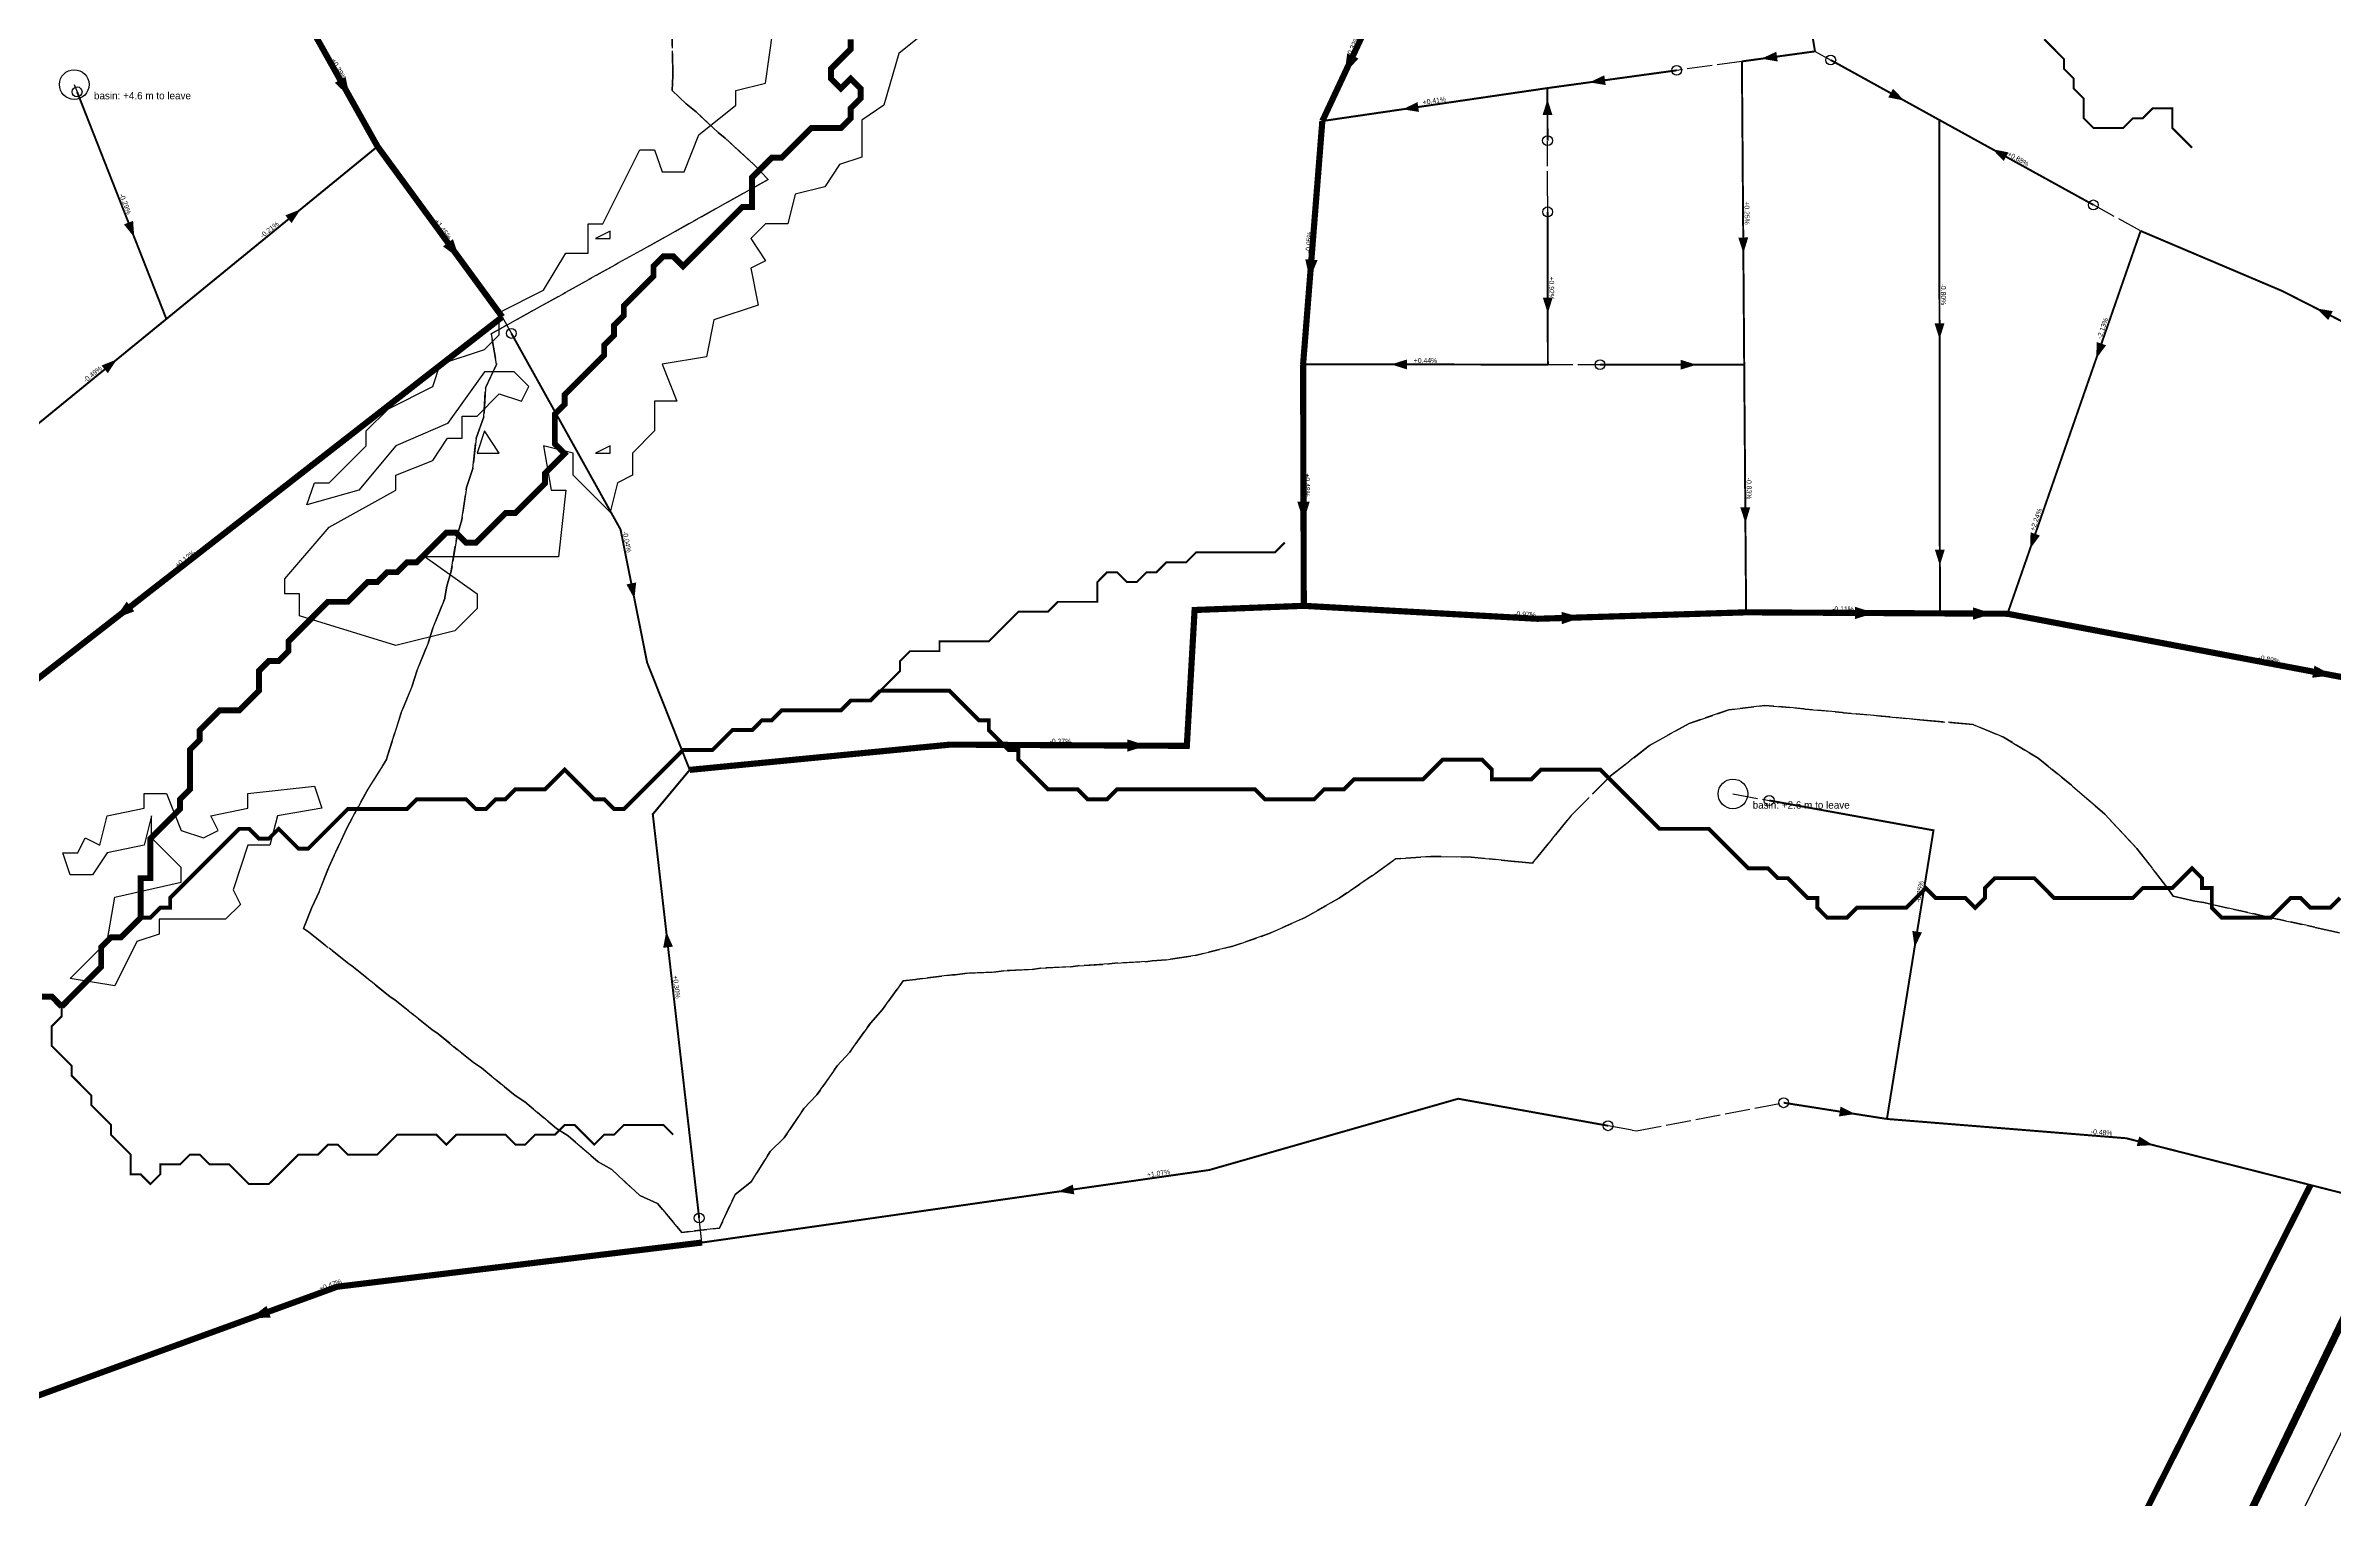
# Model space of a CAD drawing. Header units: metres. Extents: x 442821 to 452274, y 2561971 to 2571293.
# Drawn here: x 445741 to 446669, y 2564912 to 2565501 of the extents above; entities that cross this region are included whole.
import ezdxf
from ezdxf.enums import TextEntityAlignment as Align

# ---------------------------------------------------------------- set-up
doc = ezdxf.new("R2010")
doc.units = ezdxf.units.M
doc.header["$LTSCALE"] = 8
doc.linetypes.add('DASHDOT', pattern=[3.556, 2.54, -0.508, 0, -0.508])
doc.linetypes.add('DASHED', pattern=[1.524, 1.27, -0.254])
for name, color, linetype in [('A_ARROWS', 7, 'Continuous'), ('A_BASINS', 1, 'Continuous'), ('A_BRANCH', 7, 'Continuous'), ('A_BUILT_2006', 252, 'Continuous'), ('A_CATCHMENTS', 7, 'Continuous'), ('A_ENVELOPE', 3, 'Continuous'), ('A_GRADIENT', 8, 'Continuous'), ('A_HEAD_GAP', 8, 'Continuous'), ('A_HEADS', 8, 'Continuous'), ('A_LATERAL', 7, 'Continuous'), ('A_MAIN_PIPE', 5, 'Continuous'), ('A_STREAMS', 5, 'Continuous'), ('A_SUBMAIN', 7, 'Continuous'), ('A_WADI', 4, 'Continuous')]:
    doc.layers.add(name, color=color, linetype=linetype)

msp = doc.modelspace()

# ---------------------------------------------------------------- linework, layer by layer
at = {"layer": 'A_ARROWS', "color": 4}
for points in [[(446267.6, 2565489.79), (446268.73, 2565498.09), (446273.26, 2565495.97)], [(446436.7, 2565495.9), (446442.77, 2565498.75), (446443.32, 2565494.78)], [(446366.95, 2565486.32), (446373.01, 2565489.17), (446373.56, 2565485.21)], [(446494.75, 2565478.88), (446488.18, 2565480.21), (446490.11, 2565483.72)], [(446291.19, 2565475.39), (446297.24, 2565478.3), (446297.82, 2565474.34)], [(446349.95, 2565479.47), (446351.96, 2565473.08), (446347.96, 2565473.07)], [(446530.36, 2565459.25), (446536.93, 2565457.91), (446535, 2565454.41)], [(446429.4, 2565417.01), (446427.35, 2565423.4), (446431.35, 2565423.43)], [(446253.55, 2565406.47), (446251.69, 2565414.64), (446256.68, 2565414.25)], [(446350.07, 2565392.66), (446348.06, 2565399.06), (446352.06, 2565399.06)], [(446661.85, 2565394.67), (446668.47, 2565393.56), (446666.65, 2565389.99)], [(446508.97, 2565382.19), (446506.96, 2565388.59), (446510.96, 2565388.6)], [(446286.54, 2565371.97), (446292.94, 2565373.96), (446292.93, 2565369.96)], [(446410.35, 2565371.83), (446403.95, 2565369.84), (446403.96, 2565373.84)], [(446572.52, 2565374.33), (446572.74, 2565381.04), (446576.52, 2565379.72)], [(446251.01, 2565308.26), (446248.49, 2565316.26), (446253.49, 2565316.27)], [(446430.23, 2565307.6), (446428.18, 2565313.98), (446432.18, 2565314.01)], [(446545.69, 2565297.2), (446545.9, 2565303.91), (446549.68, 2565302.59)], [(446509.09, 2565290.45), (446507.08, 2565296.85), (446511.08, 2565296.86)], [(445979.61, 2565276.9), (445976.39, 2565282.78), (445980.32, 2565283.56)], [(446363.7, 2565269.39), (446355.78, 2565266.65), (446355.63, 2565271.65)], [(446482.67, 2565271.17), (446474.66, 2565268.72), (446474.69, 2565273.72)], [(446530.56, 2565270.92), (446522.55, 2565268.46), (446522.58, 2565273.46)], [(446668.42, 2565245.92), (446660.1, 2565244.95), (446661.03, 2565249.86)], [(446187.51, 2565217.42), (446179.5, 2565214.96), (446179.52, 2565219.96)], [(445992.52, 2565142.05), (445995.24, 2565135.92), (445991.27, 2565135.47)]]:
    msp.add_solid(points, dxfattribs=at)
at = {"layer": 'A_ARROWS', "color": 1}
for points in [[(445864.17, 2565480.37), (445858.08, 2565486.13), (445862.44, 2565488.57)], [(445776.75, 2565423.5), (445772.54, 2565428.72), (445776.27, 2565430.18)], [(445844.25, 2565434.88), (445840.56, 2565429.28), (445838.03, 2565432.38)], [(445908.71, 2565414.83), (445901.97, 2565419.81), (445906, 2565422.76)], [(445769.73, 2565374.02), (445766.03, 2565368.42), (445763.5, 2565371.52)], [(445768.91, 2565268.91), (445773.69, 2565275.8), (445776.76, 2565271.86)], [(446498.87, 2565135.68), (446497.91, 2565142.31), (446501.86, 2565141.68)], [(446474.83, 2565068.08), (446468.19, 2565067.1), (446468.81, 2565071.05)], [(446595.66, 2565055.46), (446588.96, 2565055.1), (446589.95, 2565058.98)], [(446151.4, 2565036.6), (446157.45, 2565039.48), (446158.02, 2565035.52)], [(445823.7, 2564985.2), (445830.37, 2564990.28), (445832.08, 2564985.58)]]:
    msp.add_solid(points, dxfattribs=at)
at = {"layer": 'A_BASINS', "color": 1}
for centre in [(445752.39, 2565485.43), (446425.18, 2565197.86)]:
    msp.add_circle(centre, 6, dxfattribs=at)
at = {"layer": 'A_BRANCH', "color": 4, "linetype": 'DASHED', "const_width": 0.8}
for points in [[(446464.84, 2565495.36), (446508.85, 2565471.1)], [(445929.71, 2565384.54), (445974, 2565305), (445984.75, 2565251.13), (446002.05, 2565207.59)], [(446371.27, 2565371.87), (446429.74, 2565371.81)], [(446005.87, 2565025.9), (445987.06, 2565189.61), (446002.05, 2565207.59)]]:
    msp.add_lwpolyline(points, dxfattribs=at)
at = {"layer": 'A_BRANCH', "color": 4, "const_width": 0.8}
for points in [[(446402.35, 2565491.18), (446349.94, 2565483.99)], [(446349.97, 2565462.7), (446349.94, 2565483.99)], [(446571.37, 2565436.64), (446508.85, 2565471.1)], [(446775.04, 2565337.18), (446647.86, 2565401.78), (446590.53, 2565426.08)]]:
    msp.add_lwpolyline(points, dxfattribs=at)
at = {"layer": 'A_BRANCH', "color": 1, "const_width": 0.8}
msp.add_lwpolyline([(446374.52, 2565063.32), (446313.71, 2565074.27), (446212.77, 2565045.37), (446007.01, 2565015.96)], dxfattribs=at)
at = {"layer": 'A_BUILT_2006', "color": 252}
msp.add_lwpolyline([(444423.44, 2563343.22), (444431.48, 2563355.29), (444572.94, 2563267.78), (444295.21, 2562786.94), (444363.08, 2562577.11), (444377.7, 2562576.48), (444569.24, 2562603.97), (444800.07, 2562694.29), (445148.67, 2563361.17), (445469.39, 2563197.45), (445714.59, 2563159.34), (445807.53, 2563389.68), (445994.14, 2563715.01), (446180.57, 2564037.67), (446320.8, 2564284.9), (446551.38, 2564695.06), (447061.57, 2565726.9), (448013.44, 2567331.59), (448231.64, 2567243.66), (448332.26, 2567295.53), (448412.16, 2567436.64), (448449.86, 2567533.08), (448423.25, 2567661.27), (448638.89, 2567714.37)], dxfattribs=at)
at = {"layer": 'A_CATCHMENTS', "color": 4, "linetype": 'DASHED'}
msp.add_lwpolyline([(446671.15, 2565141.57), (446661.39, 2565143.71), (446661.22, 2565143.76), (446646.2, 2565147.09), (446645.89, 2565147.13), (446631.17, 2565150.43), (446630.39, 2565150.55), (446616.14, 2565153.78), (446612.57, 2565154.3), (446603.68, 2565156.34), (446601.58, 2565159.53), (446588.99, 2565175.75), (446575.96, 2565189.67), (446562.92, 2565200.95), (446562.52, 2565201.36), (446548.94, 2565212.38), (446534.89, 2565220.87), (446522.58, 2565225.92), (446501.03, 2565227.94), (446501.02, 2565227.94), (446485.52, 2565229.36), (446485.31, 2565229.42), (446470, 2565230.78), (446469.59, 2565230.9), (446454.48, 2565232.2), (446453.88, 2565232.38), (446438.16, 2565233.69), (446423.56, 2565231.9), (446407.4, 2565226.42), (446391.34, 2565217.46), (446375.39, 2565205.02), (446359.55, 2565189.09), (446343.86, 2565169.74), (446336.89, 2565170.47), (446336.47, 2565170.47), (446319.03, 2565172.22), (446302.69, 2565172.48), (446288.46, 2565171.54), (446279, 2565164.78), (446278.67, 2565164.58), (446265.4, 2565155.54), (446251.42, 2565147.67), (446237.04, 2565141.19), (446222.27, 2565136.08), (446207.1, 2565132.35), (446195.27, 2565130.57), (446189.6, 2565130.23), (446187.82, 2565129.97), (446174.51, 2565129.22), (446172.21, 2565128.89), (446159.43, 2565128.2), (446156.59, 2565127.8), (446144.34, 2565127.18), (446140.98, 2565126.72), (446129.26, 2565126.15), (446125.37, 2565125.64), (446114.53, 2565125.15), (446109.76, 2565124.54), (446108.58, 2565124.49), (446094.25, 2565122.7), (446093.61, 2565122.67), (446088.63, 2565122.06), (446080.23, 2565110.48), (446075.34, 2565104.92), (446066.93, 2565093.17), (446061.88, 2565087.58), (446053.65, 2565075.83), (446048.36, 2565070.24), (446040.37, 2565058.4), (446034.69, 2565052.89), (446027.12, 2565040.75), (446020.42, 2565035.46), (446014.06, 2565021.81), (445998.89, 2565020.06), (445988.92, 2565031.84), (445981.84, 2565034.98), (445970.51, 2565045.51), (445964.93, 2565048.67), (445952.73, 2565059.26), (445948.05, 2565062.16), (445935.1, 2565073.02), (445931.18, 2565075.57), (445917.53, 2565086.78), (445917.53, 2565086.78), (445914.31, 2565088.94), (445899.99, 2565100.56), (445897.45, 2565102.3), (445882.47, 2565114.33), (445880.59, 2565115.64), (445864.96, 2565128.1), (445863.72, 2565128.98), (445847.46, 2565141.88), (445845.44, 2565143.32), (445848.82, 2565151.86), (445851.72, 2565158.15), (445855.65, 2565168.16), (445862.92, 2565183.9), (445870.9, 2565198.72), (445879.09, 2565211.8), (445879.37, 2565212.92), (445885.04, 2565230.7), (445889.5, 2565241.7), (445891.35, 2565247.67), (445896.09, 2565259.4), (445897.66, 2565264.64), (445902.68, 2565277.1), (445902.78, 2565277.45), (445903.59, 2565282.1), (445905.33, 2565288.19), (445907.57, 2565302.05), (445909.65, 2565308.99), (445911.53, 2565322.03), (445914.03, 2565329.83), (445915.43, 2565342.1), (445918.57, 2565350.74), (445919.15, 2565362.39), (445923.72, 2565372.01), (445921.56, 2565384.37), (446033.81, 2565446.89), (446028.03, 2565452.96), (446016.37, 2565463.72), (446013.6, 2565465.95), (446004.63, 2565474.34), (446000.58, 2565477.64), (445994.89, 2565483.05), (445995.21, 2565488.95), (445994.77, 2565510.27)], dxfattribs=at)
at = {"layer": 'A_CATCHMENTS', "color": 1, "linetype": 'DASHED'}
for points in [[(445994.77, 2565510.27), (445995.21, 2565488.95), (445994.89, 2565483.05), (446000.58, 2565477.64), (446004.63, 2565474.34), (446013.6, 2565465.95), (446016.37, 2565463.72), (446028.03, 2565452.96), (446033.81, 2565446.89), (445921.56, 2565384.37), (445923.72, 2565372.01), (445919.15, 2565362.39), (445918.57, 2565350.74), (445915.43, 2565342.1), (445914.03, 2565329.83), (445911.53, 2565322.03), (445909.65, 2565308.99), (445907.57, 2565302.05), (445905.33, 2565288.19), (445903.59, 2565282.1), (445902.78, 2565277.45), (445902.68, 2565277.1), (445897.66, 2565264.64), (445896.09, 2565259.4), (445891.35, 2565247.67), (445889.5, 2565241.7), (445885.04, 2565230.7), (445879.37, 2565212.92), (445879.09, 2565211.8), (445870.9, 2565198.72), (445862.92, 2565183.9), (445855.65, 2565168.16), (445851.72, 2565158.15), (445848.82, 2565151.86), (445845.44, 2565143.32), (445847.46, 2565141.88), (445863.72, 2565128.98), (445864.96, 2565128.1), (445880.59, 2565115.64), (445882.47, 2565114.33), (445897.45, 2565102.3), (445899.99, 2565100.56), (445914.31, 2565088.94), (445917.53, 2565086.78), (445931.18, 2565075.57), (445935.1, 2565073.02), (445948.05, 2565062.16), (445952.73, 2565059.26), (445964.93, 2565048.67), (445970.51, 2565045.51), (445981.84, 2565034.98), (445988.92, 2565031.84), (445998.89, 2565020.06), (446014.06, 2565021.81), (446020.42, 2565035.46), (446027.12, 2565040.75), (446034.69, 2565052.89), (446040.37, 2565058.4), (446048.36, 2565070.24), (446053.65, 2565075.83), (446061.88, 2565087.58), (446066.93, 2565093.17), (446075.34, 2565104.92), (446080.23, 2565110.48), (446088.63, 2565122.06), (446093.61, 2565122.67), (446094.25, 2565122.7), (446108.58, 2565124.49), (446109.76, 2565124.54), (446114.53, 2565125.15), (446125.37, 2565125.64), (446129.26, 2565126.15), (446140.98, 2565126.72), (446144.34, 2565127.18), (446156.59, 2565127.8), (446159.43, 2565128.2), (446172.21, 2565128.89), (446174.51, 2565129.22), (446187.82, 2565129.97), (446189.6, 2565130.23), (446195.27, 2565130.57), (446207.1, 2565132.35), (446222.27, 2565136.08), (446237.04, 2565141.19), (446251.42, 2565147.67), (446265.4, 2565155.54), (446278.67, 2565164.58), (446279, 2565164.78), (446288.46, 2565171.54), (446302.69, 2565172.48), (446319.03, 2565172.22), (446336.47, 2565170.47), (446336.89, 2565170.47), (446343.86, 2565169.74), (446359.55, 2565189.09), (446375.39, 2565205.02), (446391.34, 2565217.46), (446407.4, 2565226.42), (446423.56, 2565231.9), (446438.16, 2565233.69), (446453.88, 2565232.38), (446454.48, 2565232.2), (446469.59, 2565230.9), (446470, 2565230.78), (446485.31, 2565229.42), (446485.52, 2565229.36), (446501.02, 2565227.94), (446501.03, 2565227.94), (446522.58, 2565225.92), (446534.89, 2565220.87), (446548.94, 2565212.38), (446562.52, 2565201.36), (446562.92, 2565200.95), (446575.96, 2565189.67), (446588.99, 2565175.75), (446601.58, 2565159.53), (446603.68, 2565156.34), (446612.57, 2565154.3), (446616.14, 2565153.78), (446630.39, 2565150.55), (446631.17, 2565150.43), (446645.89, 2565147.13), (446646.2, 2565147.09), (446661.22, 2565143.76), (446661.39, 2565143.71), (446671.15, 2565141.57)], [(446687.54, 2565015.6), (446628.64, 2564893.37)]]:
    msp.add_lwpolyline(points, dxfattribs=at)
at = {"layer": 'A_ENVELOPE', "color": 3}
msp.add_lwpolyline([(446687.54, 2565015.6), (446628.64, 2564893.37)], dxfattribs=at)
at = {"layer": 'A_HEAD_GAP', "color": 8, "linetype": 'DASHED'}
for points in [[(446428.81, 2565494.81), (446402.35, 2565491.18)], [(446458.46, 2565498.88), (446464.84, 2565495.36)], [(445752.39, 2565485.43), (445753.56, 2565482.46)], [(446350, 2565440.13), (446349.97, 2565462.7)], [(446350, 2565440.13), (446350.01, 2565433.81)], [(446590.53, 2565426.08), (446571.37, 2565436.64)], [(445925.99, 2565391.22), (445929.71, 2565384.54)], [(446350.1, 2565371.9), (446371.27, 2565371.87)], [(446425.18, 2565197.86), (446439.87, 2565195.19)], [(446384.36, 2565061.55), (446386.12, 2565061.23), (446445.73, 2565072.64)], [(446384.36, 2565061.55), (446374.52, 2565063.32)], [(446007.01, 2565015.96), (446005.87, 2565025.9)]]:
    msp.add_lwpolyline(points, dxfattribs=at)
at = {"layer": 'A_HEADS', "color": 4}
for centre in [(446402.35, 2565491.18), (446464.84, 2565495.36), (446349.97, 2565462.7), (446571.37, 2565436.64), (446350.01, 2565433.81), (445929.71, 2565384.54), (446371.27, 2565371.87), (446005.87, 2565025.9)]:
    msp.add_circle(centre, 2, dxfattribs=at)
at = {"layer": 'A_HEADS', "color": 1}
for centre in [(445753.56, 2565482.46), (446439.87, 2565195.19), (446445.73, 2565072.64), (446374.52, 2565063.32)]:
    msp.add_circle(centre, 2, dxfattribs=at)
at = {"layer": 'A_LATERAL', "color": 4, "linetype": 'DASHED', "const_width": 0.8}
for points in [[(446453.59, 2565527.94), (446458.46, 2565498.88)], [(446458.46, 2565498.88), (446428.81, 2565494.81)], [(446428.81, 2565494.81), (446429.74, 2565371.81)], [(446349.94, 2565483.99), (446258.63, 2565470.63)], [(446350.1, 2565371.9), (446250.83, 2565372)]]:
    msp.add_lwpolyline(points, dxfattribs=at)
at = {"layer": 'A_LATERAL', "color": 1, "linetype": 'DASHDOT', "const_width": 0.8}
for points in [[(445753.56, 2565482.46), (445789.77, 2565390.39)], [(445789.77, 2565390.39), (445875.41, 2565460.33)], [(445731.92, 2565343.14), (445789.77, 2565390.39)], [(446439.87, 2565195.19), (446506.52, 2565183.08), (446487.63, 2565066.07)], [(446487.63, 2565066.07), (446584.71, 2565058.24), (446659.43, 2565039.28)]]:
    msp.add_lwpolyline(points, dxfattribs=at)
at = {"layer": 'A_LATERAL', "color": 4, "linetype": 'DASHDOT', "const_width": 0.8}
for points in [[(446508.85, 2565471.1), (446509.04, 2565329.59)], [(446590.53, 2565426.08), (446562.71, 2565346.13)], [(446429.74, 2565371.81), (446430.51, 2565271.46)]]:
    msp.add_lwpolyline(points, dxfattribs=at)
at = {"layer": 'A_LATERAL', "color": 4, "const_width": 0.8}
for points in [[(446350.01, 2565433.81), (446350.1, 2565371.9)], [(446562.71, 2565346.13), (446536.53, 2565270.88)], [(446509.04, 2565329.59), (446509.12, 2565271.03)]]:
    msp.add_lwpolyline(points, dxfattribs=at)
at = {"layer": 'A_LATERAL', "color": 1, "const_width": 0.8}
for points in [[(446445.73, 2565072.64), (446487.63, 2565066.07)], [(446694.68, 2565030.33), (446659.43, 2565039.28)]]:
    msp.add_lwpolyline(points, dxfattribs=at)
at = {"layer": 'A_MAIN_PIPE', "color": 5, "const_width": 3}
msp.add_lwpolyline([(446687.54, 2565015.6), (446544.67, 2564719.12)], dxfattribs=at)
at = {"layer": 'A_STREAMS', "color": 5}
for points, const_width in [([(446067.35, 2565503.8), (446067.35, 2565499.8), (446063.35, 2565495.8), (446059.35, 2565491.8), (446059.35, 2565487.8), (446063.35, 2565483.79), (446067.35, 2565487.8), (446071.35, 2565483.79), (446071.35, 2565479.79), (446067.35, 2565475.79), (446067.35, 2565471.79), (446063.35, 2565467.79), (446059.35, 2565467.79), (446055.35, 2565467.79), (446051.34, 2565467.79), (446047.34, 2565463.79), (446043.34, 2565459.79), (446039.34, 2565455.78), (446035.34, 2565455.78), (446031.34, 2565451.78), (446027.34, 2565447.78), (446027.34, 2565443.78), (446027.34, 2565439.78), (446027.34, 2565435.78), (446023.34, 2565435.78), (446019.34, 2565431.78), (446015.34, 2565427.78), (446011.34, 2565423.77), (446007.34, 2565419.77), (446003.34, 2565415.77), (445999.34, 2565411.77), (445995.34, 2565415.77), (445991.34, 2565415.77), (445987.34, 2565411.77), (445987.34, 2565407.77), (445983.34, 2565403.77), (445979.33, 2565399.77), (445975.33, 2565395.76), (445975.33, 2565391.76), (445971.33, 2565387.76), (445971.33, 2565383.76), (445967.33, 2565379.76), (445967.33, 2565375.76), (445963.33, 2565371.76), (445959.33, 2565367.75), (445955.33, 2565363.75), (445951.33, 2565359.75), (445951.33, 2565355.75), (445947.33, 2565351.75), (445947.33, 2565347.75), (445947.33, 2565343.75), (445947.33, 2565339.74), (445951.33, 2565335.74), (445947.33, 2565331.74), (445943.33, 2565327.74), (445943.33, 2565323.74), (445939.33, 2565319.74), (445935.33, 2565315.74), (445931.33, 2565311.73), (445927.33, 2565311.73), (445923.33, 2565307.73), (445919.33, 2565303.73), (445915.33, 2565299.73), (445911.33, 2565299.73), (445907.32, 2565303.73), (445903.32, 2565303.73), (445899.32, 2565299.73), (445895.32, 2565295.73), (445891.32, 2565291.73), (445887.32, 2565291.73), (445883.32, 2565287.73), (445879.32, 2565287.73), (445875.32, 2565283.72), (445871.32, 2565283.72), (445867.32, 2565279.72), (445863.32, 2565275.72), (445859.32, 2565275.72), (445855.32, 2565275.72), (445851.32, 2565271.72), (445847.32, 2565267.72), (445843.32, 2565263.72), (445839.32, 2565259.72), (445839.32, 2565255.72), (445835.32, 2565251.71), (445831.31, 2565251.71), (445827.31, 2565247.71), (445827.31, 2565243.71), (445827.31, 2565239.71), (445823.31, 2565235.71), (445819.31, 2565231.71), (445815.31, 2565231.71), (445811.31, 2565231.71), (445807.31, 2565227.71), (445803.31, 2565223.7), (445803.31, 2565219.7), (445799.31, 2565215.7), (445799.31, 2565211.7), (445799.31, 2565207.7), (445799.31, 2565203.7), (445799.31, 2565199.7), (445795.31, 2565195.69), (445795.31, 2565191.69), (445791.31, 2565187.69), (445787.31, 2565183.69), (445783.31, 2565179.69), (445783.31, 2565175.69), (445783.31, 2565171.69), (445783.31, 2565167.68), (445783.31, 2565163.68), (445779.31, 2565163.68), (445779.31, 2565159.68), (445779.31, 2565155.68), (445779.31, 2565151.68), (445779.31, 2565147.68)], 2.4), ([(446611.42, 2565459.79), (446607.42, 2565463.79), (446603.42, 2565467.79), (446603.42, 2565471.79), (446603.42, 2565475.79), (446599.42, 2565475.79), (446595.42, 2565475.79), (446591.42, 2565471.79), (446587.42, 2565471.79), (446583.42, 2565467.79), (446579.42, 2565467.79), (446575.42, 2565467.79), (446571.42, 2565467.79), (446567.42, 2565471.79), (446567.42, 2565475.79), (446567.42, 2565479.79), (446563.42, 2565483.79), (446563.42, 2565487.8), (446559.41, 2565491.8), (446559.41, 2565495.8), (446555.41, 2565499.8), (446551.41, 2565503.8)], 0.8), ([(446243.37, 2565299.73), (446239.37, 2565295.73), (446235.37, 2565295.73), (446231.37, 2565295.73), (446227.37, 2565295.73), (446223.37, 2565295.73), (446219.37, 2565295.73), (446215.37, 2565295.73), (446211.37, 2565295.73), (446207.37, 2565295.73), (446203.37, 2565291.73), (446199.37, 2565291.73), (446195.36, 2565291.73), (446191.36, 2565287.73), (446187.36, 2565287.73), (446183.36, 2565283.72), (446179.36, 2565283.72), (446175.36, 2565287.73), (446171.36, 2565287.73), (446167.36, 2565283.72), (446167.36, 2565279.72), (446167.36, 2565275.72), (446163.36, 2565275.72), (446159.36, 2565275.72), (446155.36, 2565275.72), (446151.36, 2565275.72), (446147.36, 2565271.72), (446143.36, 2565271.72), (446139.36, 2565271.72), (446135.36, 2565271.72), (446131.36, 2565267.72), (446127.36, 2565263.72), (446123.35, 2565259.72), (446119.35, 2565259.72), (446115.35, 2565259.72), (446111.35, 2565259.72), (446107.35, 2565259.72), (446103.35, 2565259.72), (446103.35, 2565255.72), (446099.35, 2565255.72), (446095.35, 2565255.72), (446091.35, 2565255.72), (446087.35, 2565251.71), (446087.35, 2565247.71), (446083.35, 2565243.71), (446079.35, 2565239.71)], 0.8), ([(446079.35, 2565239.71), (446075.35, 2565235.71), (446071.35, 2565235.71), (446067.35, 2565235.71), (446063.35, 2565231.71), (446059.35, 2565231.71), (446055.35, 2565231.71), (446051.34, 2565231.71), (446047.34, 2565231.71), (446043.34, 2565231.71), (446039.34, 2565231.71), (446035.34, 2565227.71), (446031.34, 2565227.71), (446027.34, 2565223.7), (446023.34, 2565223.7), (446019.34, 2565223.7), (446015.34, 2565219.7), (446011.34, 2565215.7), (446007.34, 2565215.7), (446003.34, 2565215.7), (445999.34, 2565215.7), (445995.34, 2565211.7), (445991.34, 2565207.7), (445987.34, 2565203.7), (445983.34, 2565199.7), (445979.33, 2565195.69), (445975.33, 2565191.69), (445971.33, 2565191.69), (445967.33, 2565195.69), (445963.33, 2565195.69), (445959.33, 2565199.7), (445955.33, 2565203.7), (445951.33, 2565207.7), (445947.33, 2565203.7), (445943.33, 2565199.7), (445939.33, 2565199.7), (445935.33, 2565199.7), (445931.33, 2565199.7), (445927.33, 2565195.69), (445923.33, 2565195.69), (445919.33, 2565191.69), (445915.33, 2565191.69), (445911.33, 2565195.69), (445907.32, 2565195.69), (445903.32, 2565195.69), (445899.32, 2565195.69), (445895.32, 2565195.69), (445891.32, 2565195.69), (445887.32, 2565191.69), (445883.32, 2565191.69), (445879.32, 2565191.69), (445875.32, 2565191.69), (445871.32, 2565191.69), (445867.32, 2565191.69), (445863.32, 2565191.69), (445859.32, 2565187.69), (445855.32, 2565183.69), (445851.32, 2565179.69), (445847.32, 2565175.69), (445843.32, 2565175.69), (445839.32, 2565179.69), (445835.32, 2565183.69), (445831.31, 2565179.69), (445827.31, 2565179.69), (445823.31, 2565183.69), (445819.31, 2565183.69), (445815.31, 2565179.69), (445811.31, 2565175.69), (445807.31, 2565171.69), (445803.31, 2565167.68), (445799.31, 2565163.68), (445795.31, 2565159.68), (445791.31, 2565155.68), (445791.31, 2565151.68), (445787.31, 2565151.68), (445783.31, 2565147.68), (445779.31, 2565147.68)], 1.6), ([(446671.43, 2565155.68), (446667.43, 2565151.68), (446663.43, 2565151.68), (446659.43, 2565151.68), (446655.43, 2565155.68), (446651.43, 2565155.68), (446647.43, 2565151.68), (446643.43, 2565147.68), (446639.43, 2565147.68), (446635.43, 2565147.68), (446631.42, 2565147.68), (446627.42, 2565147.68), (446623.42, 2565147.68), (446619.42, 2565151.68), (446619.42, 2565155.68), (446619.42, 2565159.68), (446615.42, 2565159.68), (446615.42, 2565163.68), (446611.42, 2565167.68), (446607.42, 2565163.68), (446603.42, 2565159.68), (446599.42, 2565159.68), (446595.42, 2565159.68), (446591.42, 2565159.68), (446587.42, 2565155.68), (446583.42, 2565155.68), (446579.42, 2565155.68), (446575.42, 2565155.68), (446571.42, 2565155.68), (446567.42, 2565155.68), (446563.42, 2565155.68), (446559.41, 2565155.68), (446555.41, 2565155.68), (446551.41, 2565159.68), (446547.41, 2565163.68), (446543.41, 2565163.68), (446539.41, 2565163.68), (446535.41, 2565163.68), (446531.41, 2565163.68), (446527.41, 2565159.68), (446527.41, 2565155.68), (446523.41, 2565151.68), (446519.41, 2565155.68), (446515.41, 2565155.68), (446511.41, 2565155.68), (446507.41, 2565155.68), (446503.41, 2565159.68), (446499.41, 2565155.68), (446495.41, 2565151.68), (446491.41, 2565151.68), (446487.4, 2565151.68), (446483.4, 2565151.68), (446479.4, 2565151.68), (446475.4, 2565151.68), (446471.4, 2565147.68), (446467.4, 2565147.68), (446463.4, 2565147.68), (446459.4, 2565151.68), (446459.4, 2565155.68), (446455.4, 2565155.68), (446451.4, 2565159.68), (446447.4, 2565163.68), (446443.4, 2565163.68), (446439.4, 2565167.68), (446435.4, 2565167.68), (446431.4, 2565167.68), (446427.4, 2565171.69), (446423.4, 2565175.69), (446419.4, 2565179.69), (446415.4, 2565183.69), (446411.39, 2565183.69), (446407.39, 2565183.69), (446403.39, 2565183.69), (446399.39, 2565183.69), (446395.39, 2565183.69), (446391.39, 2565187.69), (446387.39, 2565191.69), (446383.39, 2565195.69), (446379.39, 2565199.7), (446375.39, 2565203.7), (446371.39, 2565207.7), (446367.39, 2565207.7), (446363.39, 2565207.7), (446359.39, 2565207.7), (446355.39, 2565207.7), (446351.39, 2565207.7), (446347.39, 2565207.7), (446343.39, 2565203.7), (446339.38, 2565203.7), (446335.38, 2565203.7), (446331.38, 2565203.7), (446327.38, 2565203.7), (446327.38, 2565207.7), (446323.38, 2565211.7), (446319.38, 2565211.7), (446315.38, 2565211.7), (446311.38, 2565211.7), (446307.38, 2565211.7), (446303.38, 2565207.7), (446299.38, 2565203.7), (446295.38, 2565203.7), (446291.38, 2565203.7), (446287.38, 2565203.7), (446283.38, 2565203.7), (446279.38, 2565203.7), (446275.38, 2565203.7), (446271.38, 2565203.7), (446267.37, 2565199.7), (446263.37, 2565199.7), (446259.37, 2565199.7), (446255.37, 2565195.69), (446251.37, 2565195.69), (446247.37, 2565195.69), (446243.37, 2565195.69), (446239.37, 2565195.69), (446235.37, 2565195.69), (446231.37, 2565199.7), (446227.37, 2565199.7), (446223.37, 2565199.7), (446219.37, 2565199.7), (446215.37, 2565199.7), (446211.37, 2565199.7), (446207.37, 2565199.7), (446203.37, 2565199.7), (446199.37, 2565199.7), (446195.36, 2565199.7), (446191.36, 2565199.7), (446187.36, 2565199.7), (446183.36, 2565199.7), (446179.36, 2565199.7), (446175.36, 2565199.7), (446171.36, 2565195.69), (446167.36, 2565195.69), (446163.36, 2565195.69), (446159.36, 2565199.7), (446155.36, 2565199.7), (446151.36, 2565199.7), (446147.36, 2565199.7), (446143.36, 2565203.7), (446139.36, 2565207.7), (446135.36, 2565211.7), (446135.36, 2565215.7), (446131.36, 2565215.7), (446127.36, 2565219.7), (446123.35, 2565223.7), (446123.35, 2565227.71), (446119.35, 2565227.71), (446115.35, 2565231.71), (446111.35, 2565235.71), (446107.35, 2565239.71), (446103.35, 2565239.71), (446099.35, 2565239.71), (446095.35, 2565239.71), (446091.35, 2565239.71), (446087.35, 2565239.71), (446083.35, 2565239.71), (446079.35, 2565239.71)], 1.6), ([(445779.31, 2565147.68), (445775.31, 2565143.68), (445771.31, 2565139.67), (445767.31, 2565139.67), (445763.31, 2565135.67), (445763.31, 2565131.67), (445763.31, 2565127.67), (445759.3, 2565123.67), (445755.3, 2565119.67), (445751.3, 2565115.67), (445747.3, 2565111.66)], 2.4), ([(445747.3, 2565111.66), (445743.3, 2565115.67), (445739.3, 2565115.67)], 2.4), ([(445995.34, 2565059.65), (445991.34, 2565063.65), (445987.34, 2565063.65), (445983.34, 2565063.65), (445979.33, 2565063.65), (445975.33, 2565063.65), (445971.33, 2565059.65), (445967.33, 2565059.65), (445963.33, 2565055.65), (445959.33, 2565059.65), (445955.33, 2565063.65), (445951.33, 2565063.65), (445947.33, 2565059.65), (445943.33, 2565059.65), (445939.33, 2565059.65), (445935.33, 2565055.65), (445931.33, 2565055.65), (445927.33, 2565059.65), (445923.33, 2565059.65), (445919.33, 2565059.65), (445915.33, 2565059.65), (445911.33, 2565059.65), (445907.32, 2565059.65), (445903.32, 2565055.65), (445899.32, 2565059.65), (445895.32, 2565059.65), (445891.32, 2565059.65), (445887.32, 2565059.65), (445883.32, 2565059.65), (445879.32, 2565055.65), (445875.32, 2565051.64), (445871.32, 2565051.64), (445867.32, 2565051.64), (445863.32, 2565051.64), (445859.32, 2565055.65), (445855.32, 2565055.65), (445851.32, 2565051.64), (445847.32, 2565051.64), (445843.32, 2565051.64), (445839.32, 2565047.64), (445835.32, 2565043.64), (445831.31, 2565039.64), (445827.31, 2565039.64), (445823.31, 2565039.64), (445819.31, 2565043.64), (445815.31, 2565047.64), (445811.31, 2565047.64), (445807.31, 2565047.64), (445803.31, 2565051.64), (445799.31, 2565051.64), (445795.31, 2565047.64), (445791.31, 2565047.64), (445787.31, 2565047.64), (445787.31, 2565043.64), (445783.31, 2565039.64), (445779.31, 2565043.64), (445775.31, 2565043.64), (445775.31, 2565047.64), (445775.31, 2565051.64), (445771.31, 2565055.65), (445767.31, 2565059.65), (445767.31, 2565063.65), (445763.31, 2565067.65), (445759.3, 2565071.65), (445759.3, 2565075.65), (445755.3, 2565079.65), (445751.3, 2565083.66), (445751.3, 2565087.66), (445747.3, 2565091.66), (445743.3, 2565095.66), (445743.3, 2565099.66), (445743.3, 2565103.66), (445747.3, 2565107.66), (445747.3, 2565111.66)], 0.8)]:
    msp.add_lwpolyline(points, dxfattribs=dict(at, const_width=const_width))
at = {"layer": 'A_SUBMAIN', "color": 4, "linetype": 'DASHDOT', "const_width": 2.5}
for points in [[(446286.37, 2565529.85), (446258.63, 2565470.63)], [(446002.05, 2565207.59), (446107.69, 2565217.83), (446203.67, 2565217.33), (446206.82, 2565272.4), (446251.11, 2565274.1)], [(446251.11, 2565274.1), (446345.84, 2565268.84), (446430.51, 2565271.46)], [(446509.12, 2565271.03), (446536.53, 2565270.88)], [(446536.53, 2565270.88), (446701.37, 2565239.68), (446744.91, 2565220.38)]]:
    msp.add_lwpolyline(points, dxfattribs=at)
at = {"layer": 'A_SUBMAIN', "color": 1, "linetype": 'DASHED', "const_width": 2.5}
for points in [[(445841.2, 2565521.34), (445875.41, 2565460.33)], [(445925.99, 2565391.22), (445719.37, 2565230.34), (445661.79, 2565208.47)], [(446007.01, 2565015.96), (445859.04, 2564998.05), (445714.6, 2564945.5)]]:
    msp.add_lwpolyline(points, dxfattribs=at)
at = {"layer": 'A_SUBMAIN', "color": 4, "linetype": 'DASHED', "const_width": 2.5}
for points in [[(446258.63, 2565470.63), (446250.83, 2565372)], [(446250.83, 2565372), (446251.11, 2565274.1)], [(446430.51, 2565271.46), (446509.12, 2565271.03)]]:
    msp.add_lwpolyline(points, dxfattribs=at)
at = {"layer": 'A_SUBMAIN', "color": 1, "const_width": 2.5}
for points in [[(445875.41, 2565460.33), (445925.99, 2565391.22)], [(446659.43, 2565039.28), (446430.86, 2564586.92)]]:
    msp.add_lwpolyline(points, dxfattribs=at)
at = {"layer": 'A_WADI', "color": 4}
msp.add_lwpolyline([(446101.8, 2565510.01), (446086.8, 2565498.01), (446080.8, 2565477.01), (446071.8, 2565471.01), (446071.8, 2565456.01), (446062.8, 2565453.01), (446056.8, 2565444.01), (446044.8, 2565441.01), (446041.8, 2565429.01), (446032.8, 2565429.01), (446026.8, 2565423.01), (446032.8, 2565414.01), (446026.8, 2565411.01), (446029.8, 2565396.01), (446011.8, 2565390.01), (446008.8, 2565375.01), (445990.8, 2565372.01), (445996.8, 2565357.01), (445987.8, 2565357.01), (445987.8, 2565345.01), (445978.8, 2565336.01), (445978.8, 2565327.01), (445972.8, 2565324.01), (445969.8, 2565312.01), (445954.8, 2565327.01), (445954.8, 2565336.01), (445942.8, 2565339.01), (445945.8, 2565321.01), (445951.8, 2565321.01), (445948.8, 2565294.01), (445894.8, 2565294.01), (445915.8, 2565279.01), (445915.8, 2565273.01), (445906.8, 2565264.01), (445882.8, 2565258.01), (445843.8, 2565270.01), (445843.8, 2565279.01), (445837.8, 2565279.01), (445837.8, 2565285.01), (445855.8, 2565306.01), (445882.8, 2565321.01), (445882.8, 2565327.01), (445897.8, 2565333.01), (445903.8, 2565342.01), (445909.8, 2565342.01), (445909.8, 2565351.01), (445915.8, 2565351.01), (445924.8, 2565360.01), (445933.8, 2565357.01), (445936.8, 2565363.01), (445930.8, 2565369.01), (445918.8, 2565369.01), (445903.8, 2565348.01), (445882.8, 2565339.01), (445867.8, 2565321.01), (445846.8, 2565315.01), (445849.8, 2565324.01), (445855.8, 2565324.01), (445870.8, 2565339.01), (445870.8, 2565345.01), (445879.8, 2565354.01), (445897.8, 2565363.01), (445900.8, 2565372.01), (445918.8, 2565378.01), (445924.8, 2565384.01), (445924.8, 2565393.01), (445942.8, 2565402.01), (445951.8, 2565417.01), (445960.8, 2565417.01), (445960.8, 2565429.01), (445966.8, 2565429.01), (445981.8, 2565459.01), (445987.8, 2565459.01), (445990.8, 2565450.01), (445999.8, 2565450.01), (446005.8, 2565465.01), (446020.8, 2565477.01), (446020.8, 2565483.01), (446032.8, 2565486.01), (446035.8, 2565507.01)], dxfattribs=at)
for points in [[(445969.8, 2565423.01), (445969.8, 2565426.01), (445963.8, 2565423.01), (445969.8, 2565423.01)], [(445924.8, 2565336.01), (445918.8, 2565345.01), (445915.8, 2565336.01), (445924.8, 2565336.01)], [(445969.8, 2565336.01), (445969.8, 2565339.01), (445963.8, 2565336.01), (445969.8, 2565336.01)], [(445852.8, 2565192.01), (445834.8, 2565189.01), (445831.8, 2565177.01), (445822.8, 2565177.01), (445816.8, 2565159.01), (445819.8, 2565153.01), (445813.8, 2565147.01), (445786.8, 2565147.01), (445786.8, 2565141.01), (445777.8, 2565138.01), (445768.8, 2565120.01), (445750.8, 2565123.01), (445765.8, 2565138.01), (445768.8, 2565156.01), (445795.8, 2565162.01), (445795.8, 2565168.01), (445783.8, 2565180.01), (445783.8, 2565189.01), (445780.8, 2565177.01), (445765.8, 2565174.01), (445759.8, 2565165.01), (445750.8, 2565165.01), (445747.8, 2565174.01), (445753.8, 2565174.01), (445756.8, 2565180.01), (445762.8, 2565177.01), (445765.8, 2565189.01), (445780.8, 2565192.01), (445780.8, 2565198.01), (445789.8, 2565198.01), (445795.8, 2565183.01), (445804.8, 2565180.01), (445810.8, 2565183.01), (445807.8, 2565189.01), (445822.8, 2565192.01), (445822.8, 2565198.01), (445849.8, 2565201.01), (445852.8, 2565192.01)]]:
    msp.add_lwpolyline(points, close=True, dxfattribs=at)

# ---------------------------------------------------------------- texts
at = {"layer": 'A_BASINS', "color": 1}
for s, p in [('basin: +4.6 m to leave', (445760.39, 2565479.43)), ('basin: +2.6 m to leave', (446433.18, 2565191.86))]:
    msp.add_text(s, height=3, dxfattribs=at).set_placement(p)
at = {"layer": 'A_GRADIENT', "color": 4}
for s, rotation, p in [('-0.32%', 64.89308, (446272.5, 2565500.24)), ('+0.41%', 8.32341, (446304.28, 2565477.31)), ('+0.88%', 331.1364, (446540.11, 2565453.87)), ('+0.25%', -89.56359, (446429.27, 2565433.31)), ('-0.05%', 85.4794, (446254.73, 2565421.32)), ('+0.92%', -89.92087, (446350.06, 2565402.85)), ('-0.80%', -89.92471, (446508.95, 2565400.34)), ('-2.13%', 70.8148, (446576.62, 2565386.11)), ('+0.44%', 359.93834, (446300.46, 2565371.95)), ('+0.48%', -89.83649, (446250.97, 2565323.05)), ('-0.83%', -89.56359, (446430.12, 2565321.63)), ('+2.24%', 70.8148, (446549.62, 2565308.51)), ('-0.04%', -78.71925, (445975.05, 2565299.73)), ('-0.97%', -3.17758, (446340.76, 2565269.12)), ('-0.11%', -0.31007, (446469.81, 2565271.24)), ('-0.89%', -10.71733, (446642.35, 2565250.86)), ('-0.37%', -0.29532, (446152.35, 2565217.6)), ('+0.30%', 276.55474, (445995.13, 2565119.38))]:
    msp.add_text(s, height=2, rotation=rotation, dxfattribs=at).set_placement(p, align=Align.BOTTOM_CENTER)
at = {"layer": 'A_GRADIENT', "color": 1}
for s, rotation, p in [('+0.39%', -60.72293, (445858.31, 2565490.84)), ('-0.29%', -68.53153, (445771.66, 2565436.43)), ('-0.21%', 39.23614, (445832.59, 2565425.36)), ('+1.45%', -53.8025, (445900.7, 2565425.77)), ('-0.49%', 39.23614, (445760.84, 2565366.77)), ('+0.12%', 37.90585, (445798.38, 2565291.86)), ('-0.85%', 80.83318, (446502.47, 2565158.01)), ('-0.48%', -4.60972, (446574.59, 2565059.06)), ('+1.07%', 8.13356, (446192.44, 2565042.46)), ('+0.47%', 19.99338, (445856.85, 2564997.26))]:
    msp.add_text(s, height=2, rotation=rotation, dxfattribs=at).set_placement(p, align=Align.BOTTOM_CENTER)

doc.saveas('drawing.dxf')
